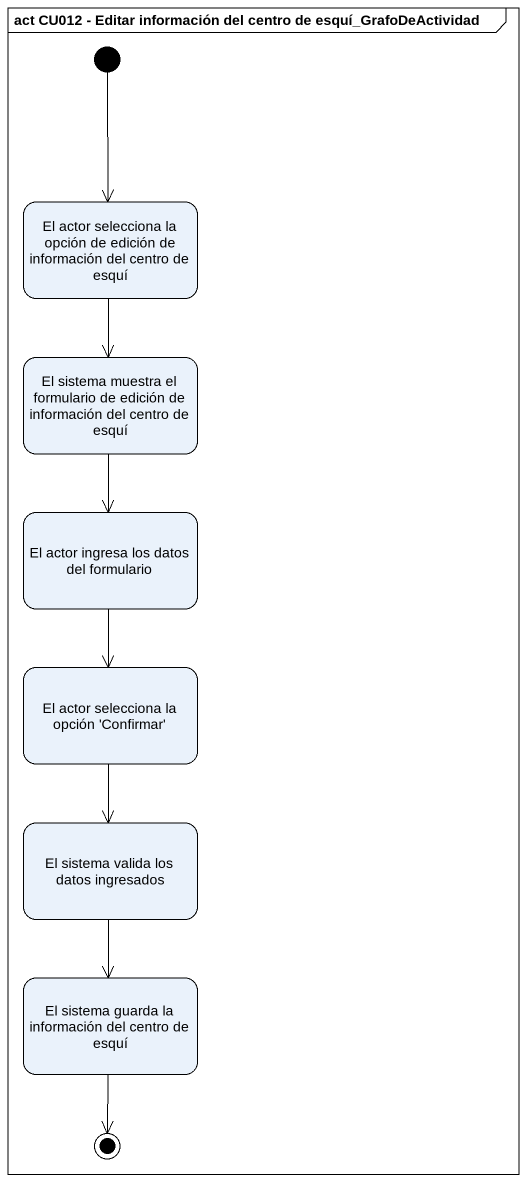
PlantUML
@startuml
mainframe act CU012 - Editar información del centro de esquí_GrafoDeActividad
hide empty description
state "El actor selecciona la opción de edición de información del centro de esquí" as El_actor_selecciona_la
state "El sistema muestra el formulario de edición de información del centro de esquí" as El_sistema_muestra_el
state "El actor ingresa los datos del formulario" as El_actor_ingresa_los_datos
state "El actor selecciona la opción 'Confirmar'" as El_actor_selecciona_la_2
state "El sistema valida los datos ingresados" as El_sistema_valida_los_datos
state "El sistema guarda la información del centro de esquí" as El_sistema_guarda_la
[*] --> El_actor_selecciona_la
El_actor_selecciona_la --> El_sistema_muestra_el
El_sistema_muestra_el --> El_actor_ingresa_los_datos
El_actor_ingresa_los_datos --> El_actor_selecciona_la_2
El_actor_selecciona_la_2 --> El_sistema_valida_los_datos
El_sistema_valida_los_datos --> El_sistema_guarda_la
El_sistema_guarda_la --> [*]
@enduml
